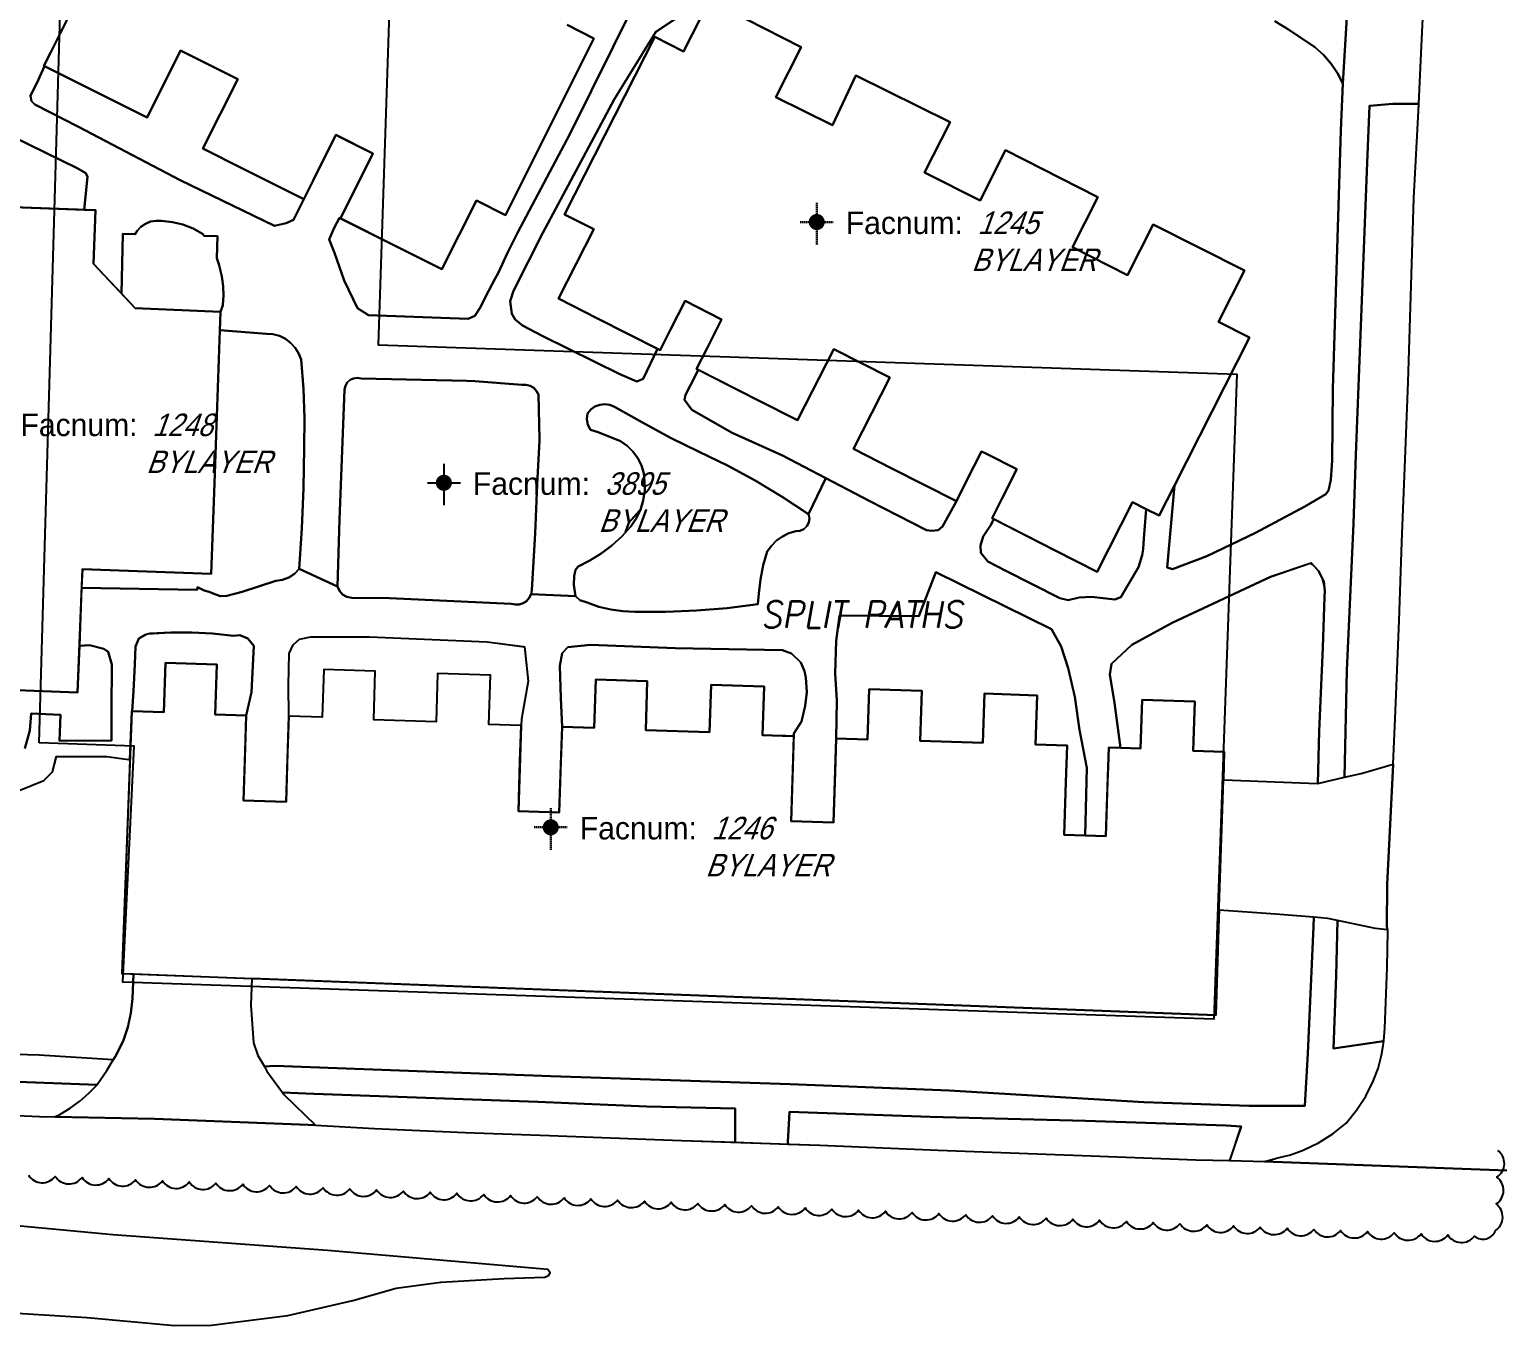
# Model space of a CAD drawing. Header units: inches. Extents: x 1273557 to 1282364, y 239587 to 246310.
# Drawn here: x 1275121.2 to 1275395.1, y 241924.3 to 242166.1 of the extents above; entities that cross this region are included whole.
import ezdxf
from ezdxf.enums import TextEntityAlignment as Align

# ---------------------------------------------------------------- set-up
doc = ezdxf.new("R2010")
doc.units = ezdxf.units.IN
doc.header["$MEASUREMENT"] = 0
doc.linetypes.add('DASHED2', pattern=[0.375, 0.25, -0.125])
doc.layers.add('BLDG-DATA', color=159, linetype='DASHED2', lineweight=30)
for name, color, linetype in [('BLDG-UW', 231, 'Continuous'), ('GRASS', 3, 'Continuous'), ('PATH', 253, 'Continuous'), ('PRKG-DATA', 255, 'Continuous'), ('PRKG-UW-UG', 30, 'Continuous'), ('REV-2013', 1, 'Continuous'), ('STREET-NONUW', 4, 'Continuous'), ('STREET-NONUW-ISLAND', 139, 'Continuous'), ('STREET-UW', 50, 'Continuous')]:
    doc.layers.add(name, color=color, linetype=linetype)
doc.styles.add('Revisions', font='simplex.shx', dxfattribs={"width": 0.9, "oblique": 10, "height": 25})
doc.styles.add('SS_LITE', font='FRABK.TTF', dxfattribs={"height": 16})

# ---------------------------------------------------------------- blocks, each defined once
blk = doc.blocks.new('*U1')
for p, q in [((0, 3.55), (0, -4.2)), ((-3.08, 0), (3.08, 0))]:
    blk.add_line(p, q)
at = {"const_width": 1.5}
blk.add_lwpolyline([(-0.75, 0, 1), (0.75, 0, 1)], format="xyb", close=True, dxfattribs=at)
at = {"layer": 'BLDG-DATA', "color": 1, "style": 'SS_LITE'}
blk.add_text('Facnum:', height=4.2, dxfattribs=at).set_placement((27.26, -2.25), align=Align.RIGHT)
at = {"layer": 'BLDG-DATA', "color": 7, "style": 'SS_LITE', "oblique": 20, "width": 0.9, "flags": 8}
for tag, p in [('FACNUM', (29.98, -2.25)), ('OBJECT', (28.84, -9.16))]:
    blk.add_attdef(tag, p, '', height=4.2, dxfattribs=at)
blk = doc.blocks.new('*U8')
for p, q in [((0, 3.55), (0, -4.2)), ((-3.08, 0), (3.08, 0))]:
    blk.add_line(p, q)
at = {"const_width": 1.5}
blk.add_lwpolyline([(-0.75, 0, 1), (0.75, 0, 1)], format="xyb", close=True, dxfattribs=at)
at = {"layer": 'PRKG-DATA', "color": 1, "style": 'SS_LITE'}
blk.add_text('Facnum:', height=4.2, dxfattribs=at).set_placement((27.26, -2.25), align=Align.RIGHT)
at = {"layer": 'PRKG-DATA', "color": 7, "style": 'SS_LITE', "oblique": 20, "width": 0.9, "flags": 8}
for tag, p in [('FACNUM', (29.98, -2.25)), ('OBJECT', (28.84, -9.16))]:
    blk.add_attdef(tag, p, '', height=4.2, dxfattribs=at)

msp = doc.modelspace()

# ---------------------------------------------------------------- linework, layer by layer
at = {"layer": 'BLDG-UW'}
msp.add_lwpolyline([(1275129.74, 242170.92), (1275125.89, 242163.24), (1275125.19, 242161.83), (1275125.19, 242161.83), (1275123.93, 242159.31), (1275135.37, 242153.59), (1275135.37, 242153.59), (1275143.17, 242149.69), (1275149.42, 242162.18), (1275160.09, 242156.84), (1275153.59, 242143.86), (1275160.97, 242140.17), (1275160.97, 242140.17), (1275172.4, 242134.45), (1275174.2, 242138.05), (1275178.39, 242146.41), (1275179.31, 242145.95), (1275185.31, 242142.95), (1275181.3, 242134.94), (1275179.25, 242130.86), (1275189.93, 242125.51), (1275198.19, 242121.38), (1275204.6, 242134.2), (1275210.05, 242131.47), (1275226.54, 242164.42), (1275221.52, 242166.93)], dxfattribs=at)
for points in [[(1275320.56, 242134.83), (1275303.33, 242143.57), (1275298.56, 242134.18), (1275288.23, 242139.42), (1275292.99, 242148.8), (1275275.37, 242157.48), (1275271.05, 242148.27), (1275260.48, 242153.46), (1275265.21, 242162.78), (1275248.08, 242171.48), (1275243.26, 242161.97), (1275237.87, 242164.7), (1275221.06, 242131.58), (1275226.5, 242128.82), (1275219.95, 242115.9), (1275227.23, 242112.2), (1275238.88, 242106.28), (1275240.84, 242110.15), (1275243.55, 242115.48), (1275250.36, 242112.02), (1275247.57, 242106.52), (1275245.67, 242102.78), (1275257.26, 242096.89), (1275264.54, 242093.19), (1275271.29, 242106.47), (1275281.74, 242101.17), (1275274.98, 242087.85), (1275282.14, 242084.22), (1275294.15, 242078.13), (1275296.12, 242082), (1275298.86, 242087.4), (1275299.64, 242087), (1275305.44, 242084.06), (1275302.63, 242078.53), (1275300.8, 242074.92), (1275312.6, 242068.93), (1275320.42, 242064.96), (1275327.01, 242077.94), (1275329.57, 242076.64), (1275331.97, 242075.43), (1275334.83, 242081.06), (1275348.83, 242108.64), (1275343.03, 242111.59), (1275347.87, 242121.11), (1275330.88, 242129.74), (1275326.07, 242120.27), (1275315.81, 242125.48)], [(1275156.87, 242113.45), (1275140.95, 242114.11), (1275133.21, 242122.4), (1275133.54, 242132.36), (1275116.62, 242133.02), (1275116.4, 242128.49), (1275101.47, 242129.04), (1275099.7, 242083.59), (1275099.7, 242083.59), (1275099.37, 242074.63), (1275099.37, 242074.63), (1275098.92, 242060.58), (1275104.89, 242060.36), (1275104.23, 242043.44), (1275130.22, 242042.45), (1275131.11, 242065.45), (1275155.1, 242064.57), (1275155.66, 242079.72)], [(1275271.23, 242018.16), (1275263.31, 242018.41), (1275263.62, 242027.97), (1275263.82, 242034.28), (1275262.33, 242034.32), (1275261.74, 242034.34), (1275258.01, 242034.46), (1275258.3, 242043.54), (1275248.39, 242043.86), (1275248.11, 242035), (1275236.2, 242035.38), (1275236.49, 242044.56), (1275226.89, 242044.87), (1275226.6, 242035.82), (1275220.6, 242036.02), (1275220.39, 242029.64), (1275220.08, 242020.03), (1275212.44, 242020.28), (1275212.74, 242029.65), (1275212.96, 242036.26), (1275206.96, 242036.45), (1275207.25, 242045.68), (1275197.38, 242046), (1275197.09, 242036.97), (1275185.45, 242037.34), (1275185.74, 242046.38), (1275176.14, 242046.69), (1275175.85, 242037.82), (1275169.61, 242038.02), (1275169.39, 242031.21), (1275169.1, 242022.06), (1275161.18, 242022.31), (1275161.47, 242031.4), (1275161.69, 242038.15), (1275155.9, 242038.33), (1275156.2, 242047.62), (1275146.59, 242047.93), (1275146.29, 242038.77), (1275140.3, 242038.96), (1275138.44, 241990.02), (1275138.44, 241990.02), (1275138.44, 241990.02), (1275138.44, 241990.02), (1275342.55, 241982.26), (1275342.55, 241982.26), (1275342.55, 241982.26), (1275342.55, 241982.26), (1275342.55, 241982.26), (1275343.13, 242000.39), (1275343.18, 242001.85), (1275343.2, 242002.41), (1275343.96, 242026.12), (1275344.13, 242031.39), (1275338.35, 242031.57), (1275338.65, 242040.74), (1275328.78, 242041.05), (1275328.49, 242031.96), (1275324.79, 242032.08), (1275322.57, 242032.15), (1275322.45, 242028.56), (1275322.37, 242025.86), (1275322.04, 242015.64), (1275314.27, 242015.89), (1275314.58, 242025.69), (1275314.8, 242032.54), (1275308.91, 242032.73), (1275309.21, 242041.89), (1275299.37, 242042.21), (1275299.07, 242033.02), (1275287.39, 242033.4), (1275287.69, 242042.75), (1275277.85, 242043.07), (1275277.55, 242033.63), (1275271.74, 242033.82), (1275271.54, 242027.57)]]:
    msp.add_lwpolyline(points, close=True, dxfattribs=at)
at = {"layer": 'GRASS'}
for points in [[(1275221.52, 242166.93), (1275226.54, 242164.42), (1275210.05, 242131.47), (1275204.6, 242134.2), (1275198.19, 242121.38), (1275189.93, 242125.51), (1275179.06, 242130.95), (1275178.07, 242129.07), (1275177.12, 242126.9), (1275178.15, 242124.42), (1275179.95, 242119.29), (1275182.46, 242114.08), (1275184.48, 242112.82), (1275203.09, 242112.11), (1275204.29, 242112.68), (1275205.35, 242114.32), (1275206.26, 242116.08), (1275208.13, 242119.67), (1275208.64, 242120.65), (1275210.5, 242124.56), (1275212.25, 242128.19), (1275222.08, 242146.68), (1275234.1, 242170.9)], [(1275245.03, 242170.28), (1275238.08, 242165.67), (1275230.28, 242153.05), (1275217.02, 242128.17), (1275211.56, 242117.36), (1275210.91, 242115.4), (1275211.24, 242113.04), (1275211.82, 242111.98), (1275213.24, 242110.86), (1275216.99, 242108.91), (1275231.38, 242101.79), (1275234.57, 242100.43), (1275235.69, 242100.92), (1275238.41, 242106.52), (1275227.23, 242112.2), (1275219.95, 242115.9), (1275226.5, 242128.82), (1275221.06, 242131.58), (1275237.87, 242164.7), (1275243.26, 242161.97), (1275248.08, 242171.48), (1275265.21, 242162.78), (1275260.48, 242153.46), (1275271.05, 242148.27), (1275275.37, 242157.48), (1275292.99, 242148.8), (1275288.23, 242139.42), (1275298.56, 242134.18), (1275303.33, 242143.57), (1275320.56, 242134.83), (1275315.81, 242125.48), (1275326.07, 242120.27), (1275330.88, 242129.74), (1275347.87, 242121.11), (1275343.03, 242111.59), (1275348.83, 242108.64), (1275334.83, 242081.06), (1275333.49, 242065.72), (1275334.48, 242065.41), (1275340.87, 242067.84), (1275349.98, 242072.19), (1275359.13, 242077.1), (1275363.1, 242079.44), (1275363.56, 242080.13), (1275364.01, 242082.12), (1275364.24, 242085.72), (1275364.37, 242099.04), (1275365.86, 242147.23), (1275366.27, 242156.03), (1275365.28, 242157.93), (1275364.06, 242159.71), (1275362.63, 242161.34), (1275361.03, 242162.8), (1275356.08, 242166.06), (1275353.57, 242167.62)], [(1275116.62, 242133.02), (1275131.46, 242132.44), (1275131.53, 242133.06), (1275132.07, 242138.62), (1275131.75, 242139.29), (1275130.11, 242140.24), (1275118.18, 242146.07)], [(1275120.37, 242032.01), (1275121.32, 242035.31), (1275121.58, 242038.53), (1275127.01, 242038.29), (1275126.85, 242033.41), (1275136.54, 242033.47), (1275136.56, 242039.11), (1275136.58, 242047.63), (1275135.9, 242050.01), (1275135.1, 242050.6), (1275132.42, 242051.23), (1275130.55, 242051.12), (1275130.22, 242042.45), (1275104.23, 242043.44)], [(1275119.3, 242024.12), (1275123.92, 242025.99), (1275125.55, 242027.64), (1275126.17, 242030.17), (1275126.25, 242030.51), (1275126.84, 242030.51), (1275135.65, 242030.49), (1275139.72, 242029.9), (1275139.95, 242029.89), (1275138.44, 241990.02), (1275140.67, 241989.93), (1275140.43, 241985.35), (1275140.43, 241985.35), (1275140.16, 241982.64), (1275139.59, 241979.98), (1275138.72, 241977.4), (1275138.72, 241977.4), (1275137.26, 241974.62), (1275136.83, 241973.89), (1275136.83, 241973.89), (1275123.05, 241974.77), (1275096.64, 241975.54)], [(1275165.05, 241972.66), (1275165.54, 241971.83), (1275168.41, 241967.83)], [(1275104.78, 241927.51), (1275131.99, 241925.86), (1275148.32, 241924.34), (1275155.18, 241924.41), (1275169.44, 241926.26), (1275181.54, 241929.05), (1275189.66, 241931.33), (1275197.95, 241932.47), (1275209.8, 241933.13), (1275217.36, 241933.38), (1275218.08, 241933.67), (1275218.4, 241934.17), (1275217.91, 241934.79), (1275176.85, 241938.34), (1275136.79, 241941.26), (1275108.27, 241943.92)]]:
    msp.add_lwpolyline(points, dxfattribs=at)
for points in [[(1275160.09, 242156.84), (1275149.42, 242162.18), (1275143.17, 242149.69), (1275135.37, 242153.59), (1275124.03, 242159.26), (1275122.91, 242156.79), (1275121.4, 242153.71), (1275121.61, 242152.72), (1275122.26, 242152.09), (1275130.4, 242147.96), (1275149.32, 242137.97), (1275166.95, 242129.48), (1275169.13, 242129.95), (1275170.48, 242130.6), (1275172.4, 242134.45), (1275160.97, 242140.17), (1275153.59, 242143.86)], [(1275375.61, 242029.03), (1275375.61, 242029.07), (1275376.1, 242039.03), (1275376.76, 242055.86), (1275377.22, 242070.47), (1275377.85, 242085.94), (1275378.45, 242100.33), (1275378.99, 242118.32), (1275379.49, 242134.65), (1275380.35, 242150.9), (1275380.41, 242152.2), (1275380.05, 242152.22), (1275375.59, 242152.23), (1275371.21, 242151.85), (1275370.78, 242141.23), (1275368.67, 242086.77), (1275368.24, 242073.95), (1275367, 242046.52), (1275366.58, 242026.61), (1275369.65, 242027.31)], [(1275156.3, 242127.56), (1275153.8, 242127.61), (1275153.54, 242127.97), (1275151.76, 242128.96), (1275149.86, 242129.7), (1275147.89, 242130.18), (1275145.86, 242130.38), (1275144.84, 242130.43), (1275143.83, 242130.26), (1275142.88, 242129.87), (1275142.04, 242129.29), (1275141.34, 242128.55), (1275140.95, 242127.9), (1275138.68, 242127.95), (1275138.38, 242116.86), (1275140.95, 242114.11), (1275156.87, 242113.45), (1275157.3, 242114.67), (1275157.44, 242116.45), (1275157.37, 242118.23), (1275157.1, 242119.99), (1275156.64, 242122.15), (1275156.17, 242123.44)], [(1275172.36, 242099.06), (1275171.89, 242104.54), (1275171.45, 242105.69), (1275170.8, 242106.74), (1275169.96, 242107.65), (1275168.97, 242108.39), (1275167.86, 242108.93), (1275166.66, 242109.25), (1275165.43, 242109.34), (1275156.75, 242110.03), (1275155.66, 242079.72), (1275155.1, 242064.57), (1275131.11, 242065.45), (1275130.97, 242061.97), (1275152.54, 242061.55), (1275152.55, 242062.07), (1275153.83, 242061.46), (1275154.74, 242061.19), (1275155.81, 242060.75), (1275156.88, 242060.4), (1275158.05, 242060.45), (1275160.89, 242061.22), (1275167.17, 242063.25), (1275168.42, 242063.44), (1275169.59, 242063.9), (1275170.65, 242064.58), (1275171.54, 242065.48), (1275172.06, 242073), (1275172.36, 242080.53), (1275172.45, 242088.07), (1275172.55, 242093.57)], [(1275281.74, 242101.17), (1275271.29, 242106.47), (1275264.54, 242093.19), (1275257.26, 242096.89), (1275246.01, 242102.61), (1275245.49, 242101.54), (1275243.59, 242097.94), (1275243.45, 242097.02), (1275244.77, 242095.15), (1275252.35, 242090.84), (1275261.74, 242086.6), (1275277.86, 242078.17), (1275288.55, 242072.73), (1275289.55, 242072.59), (1275290.75, 242072.7), (1275291.56, 242073.38), (1275294.15, 242078.13), (1275282.14, 242084.22), (1275274.98, 242087.85)], [(1275215.58, 242072.08), (1275215.92, 242081.21), (1275216.37, 242089.41), (1275216.38, 242089.67), (1275216.19, 242097.98), (1275215.84, 242098.66), (1275215.31, 242099.23), (1275214.66, 242099.63), (1275213.92, 242099.84), (1275213.15, 242099.84), (1275204.3, 242100.49), (1275202.81, 242100.53), (1275183.1, 242101.01), (1275182.39, 242101.12), (1275181.68, 242101.02), (1275181.04, 242100.72), (1275180.51, 242100.23), (1275180.16, 242099.61), (1275180, 242098.91), (1275179.74, 242092.43), (1275179.06, 242074.68), (1275178.69, 242062.22), (1275179.05, 242061.38), (1275179.66, 242060.7), (1275180.47, 242060.26), (1275181.37, 242060.11), (1275188.42, 242060.01), (1275211.08, 242058.99), (1275211.82, 242058.82), (1275212.59, 242058.85), (1275213.32, 242059.08), (1275213.96, 242059.49), (1275214.47, 242060.06), (1275214.81, 242060.74), (1275214.96, 242061.49)], [(1275259.65, 242069.81), (1275260.6, 242070.76), (1275261.69, 242071.54), (1275262.89, 242072.13), (1275264.17, 242072.53), (1275264.95, 242072.59), (1275265.67, 242072.91), (1275266.25, 242073.44), (1275266.61, 242074.14), (1275266.73, 242074.92), (1275266.58, 242075.69), (1275261.67, 242078.92), (1275256.63, 242081.94), (1275251.47, 242084.74), (1275246.19, 242087.32), (1275240.84, 242089.95), (1275235.57, 242092.76), (1275230.4, 242095.73), (1275229.51, 242096.08), (1275228.57, 242096.2), (1275227.62, 242096.08), (1275226.73, 242095.74), (1275225.95, 242095.2), (1275225.33, 242094.48), (1275225.19, 242093.42), (1275225.37, 242092.37), (1275225.87, 242091.43), (1275227.34, 242090.96), (1275231.5, 242089.29), (1275232.74, 242088.42), (1275233.82, 242087.36), (1275234.71, 242086.13), (1275235.38, 242084.77), (1275235.82, 242083.32), (1275236, 242081.81), (1275236.01, 242080), (1275235.93, 242079.44), (1275235.74, 242078.21), (1275235.21, 242076.48), (1275234.42, 242074.85), (1275233.4, 242073.36), (1275231.73, 242071.52), (1275229.89, 242069.85), (1275227.91, 242068.35), (1275225.8, 242067.03), (1275223.58, 242065.92), (1275223.12, 242065.3), (1275222.84, 242064.14), (1275222.81, 242062.48), (1275223.1, 242060.4), (1275223.91, 242059.67), (1275225.3, 242059.19), (1275227.44, 242058.42), (1275229.66, 242057.88), (1275231.91, 242057.57), (1275234.19, 242057.5), (1275239.94, 242057.48), (1275245.68, 242057.71), (1275251.41, 242058.17), (1275257.11, 242058.88), (1275257.31, 242060.87), (1275257.6, 242063.53), (1275258.12, 242066.16), (1275258.86, 242068.73)], [(1275312.6, 242068.93), (1275301.14, 242074.75), (1275300.49, 242073.56), (1275299.15, 242071.54), (1275298.62, 242069.84), (1275298.74, 242068.47), (1275299.99, 242066.85), (1275303.35, 242065.09), (1275313.45, 242060.01), (1275315.03, 242059.67), (1275317.06, 242060.13), (1275319.34, 242060.29), (1275323.7, 242059.75), (1275324.84, 242060.18), (1275328.12, 242065.8), (1275328.81, 242068.03), (1275329, 242069.19), (1275329.14, 242071.12), (1275329.57, 242076.64), (1275327.01, 242077.94), (1275320.42, 242064.96)], [(1275361.82, 242035.19), (1275362.51, 242050.81), (1275362.84, 242060.24), (1275362.91, 242061.36), (1275362.77, 242062.53), (1275362.43, 242063.66), (1275361.68, 242065.11), (1275360.73, 242066.17), (1275360.13, 242066.51), (1275352.73, 242063.97), (1275334.38, 242055.45), (1275326.9, 242051.31), (1275323.07, 242047.75), (1275322.78, 242045.8), (1275323.66, 242040.47), (1275324.79, 242032.08), (1275328.49, 242031.96), (1275328.78, 242041.05), (1275338.65, 242040.74), (1275338.35, 242031.57), (1275344.13, 242031.39), (1275343.96, 242026.12), (1275343.96, 242026.12), (1275343.96, 242026.12), (1275344.06, 242026.12), (1275361.52, 242025.45), (1275361.6, 242025.47)], [(1275313.7, 242051.03), (1275311.9, 242054.27), (1275290.31, 242064.84), (1275287.13, 242056.69), (1275272.35, 242056.78), (1275271.74, 242052.05), (1275271.55, 242045.98), (1275271.83, 242040.92), (1275271.74, 242033.82), (1275277.55, 242033.63), (1275277.85, 242043.07), (1275287.69, 242042.75), (1275287.39, 242033.4), (1275299.07, 242033.02), (1275299.37, 242042.21), (1275309.21, 242041.89), (1275308.91, 242032.73), (1275314.8, 242032.54), (1275314.58, 242025.69), (1275314.27, 242015.89), (1275318.15, 242015.76), (1275318.48, 242028.37), (1275317.1, 242035.47), (1275316.22, 242041.59), (1275315.02, 242046.96)], [(1275163.1, 242051.12), (1275162, 242052.5), (1275160.5, 242053.13), (1275159.29, 242053.01), (1275155.41, 242053.42), (1275151.52, 242053.63), (1275147.62, 242053.63), (1275143.72, 242053.43), (1275142.84, 242053.2), (1275141.66, 242052.47), (1275140.99, 242051.01), (1275140.86, 242047.72), (1275140.75, 242045.16), (1275140.63, 242042.65), (1275140.37, 242038.96), (1275146.29, 242038.77), (1275146.59, 242047.93), (1275156.2, 242047.62), (1275155.9, 242038.33), (1275161.69, 242038.15), (1275162.65, 242042.51)], [(1275213.62, 242050.43), (1275214.28, 242044.54), (1275213.04, 242037.44), (1275212.96, 242036.26), (1275206.96, 242036.45), (1275207.25, 242045.68), (1275197.38, 242046), (1275197.09, 242036.97), (1275185.45, 242037.34), (1275185.74, 242046.38), (1275176.14, 242046.69), (1275175.85, 242037.82), (1275169.61, 242038.02), (1275169.54, 242043.81), (1275169.69, 242049.72), (1275170.42, 242051.34), (1275171.59, 242052.36), (1275173.7, 242052.84), (1275184.67, 242052.79), (1275206.62, 242051.9), (1275213.35, 242051), (1275213.56, 242050.97), (1275213.62, 242050.43)], [(1275265.84, 242046.39), (1275265.37, 242047.48), (1275265.13, 242048.03), (1275264.69, 242048.45), (1275263.83, 242049.26), (1275263.39, 242049.68), (1275262.81, 242049.89), (1275261.7, 242050.3), (1275241.68, 242050.72), (1275225.87, 242051.31), (1275221.66, 242050.87), (1275220.61, 242049.77), (1275220.2, 242047.42), (1275220.35, 242041.39), (1275220.6, 242036.02), (1275226.6, 242035.82), (1275226.89, 242044.87), (1275236.49, 242044.56), (1275236.2, 242035.38), (1275248.11, 242035), (1275248.39, 242043.86), (1275258.3, 242043.54), (1275258.01, 242034.46), (1275261.74, 242034.34), (1275262.33, 242034.32), (1275263.82, 242034.28), (1275263.83, 242034.75), (1275265.23, 242037), (1275265.95, 242039.95), (1275266.23, 242042.51), (1275266.08, 242045.23)], [(1275360.81, 242000.52), (1275353.71, 242001.11), (1275343.18, 242001.85), (1275343.13, 242000.39), (1275342.55, 241982.26), (1275162.72, 241989.1), (1275162.53, 241984.13), (1275163, 241977.07), (1275163.85, 241974.71), (1275165.05, 241972.66), (1275167.03, 241972.82), (1275218.51, 241970.89), (1275263.16, 241969.35), (1275292.78, 241968.18), (1275329.11, 241966.01), (1275348.75, 241965.36), (1275359.15, 241965.31), (1275359.7, 241975.07), (1275360.75, 241998.8)], [(1275372.36, 241998.38), (1275365.26, 241999.9), (1275365, 241989.59), (1275364.49, 241976.01), (1275373.37, 241977.35), (1275373.9, 241977.43), (1275374.08, 241979.83), (1275374.54, 241991.12), (1275374.62, 241997.89), (1275374.56, 241998.17)], [(1275086.56, 241971.02), (1275085.95, 241965.03), (1275085.95, 241965.03), (1275105.95, 241964.08), (1275123.08, 241963.35), (1275125.95, 241963.29), (1275126.87, 241963.73), (1275128.8, 241964.88), (1275130.62, 241966.19), (1275132.33, 241967.67), (1275133.84, 241969.24), (1275122.38, 241969.69), (1275091.92, 241970.85)], [(1275252.87, 241958.93), (1275252.87, 241964.85), (1275236.38, 241965.24), (1275216.08, 241966.05), (1275174.27, 241967.57), (1275168.41, 241967.83), (1275168.41, 241967.83), (1275168.7, 241967.42), (1275174.59, 241961.74), (1275185.6, 241961.12), (1275202.5, 241960.39), (1275218.26, 241959.83), (1275234.52, 241959.19), (1275242.86, 241958.86), (1275252.87, 241958.53)], [(1275347.3, 241961.51), (1275344.45, 241961.68), (1275318.24, 241962.55), (1275289.25, 241963.28), (1275263.04, 241964.21), (1275262.73, 241958.58), (1275262.71, 241958.21), (1275268.69, 241958.01), (1275290.78, 241957.09), (1275319.27, 241956.04), (1275338.84, 241955.25), (1275345.13, 241955.11), (1275345.26, 241955.48)]]:
    msp.add_lwpolyline(points, close=True, dxfattribs=at)
at = {"layer": 'PATH'}
for points in [[(1275367.68, 242179.76), (1275366.27, 242156.03), (1275365.86, 242147.23), (1275364.37, 242099.04), (1275364.24, 242085.72), (1275364.01, 242082.12), (1275363.56, 242080.13), (1275363.1, 242079.44), (1275359.13, 242077.1), (1275349.98, 242072.19), (1275340.87, 242067.84), (1275334.48, 242065.41), (1275333.49, 242065.72), (1275334.83, 242081.06), (1275331.97, 242075.43), (1275329.57, 242076.64), (1275329.14, 242071.12), (1275329, 242069.19), (1275328.81, 242068.03), (1275328.12, 242065.8), (1275324.84, 242060.18), (1275323.7, 242059.75), (1275319.34, 242060.29), (1275317.06, 242060.13), (1275315.03, 242059.67), (1275313.45, 242060.01), (1275303.35, 242065.09), (1275299.99, 242066.85), (1275298.74, 242068.47), (1275298.62, 242069.84), (1275299.15, 242071.54), (1275300.49, 242073.56), (1275301.14, 242074.75), (1275300.8, 242074.92), (1275302.63, 242078.53), (1275305.44, 242084.06), (1275299.64, 242087), (1275298.86, 242087.4), (1275296.12, 242082), (1275294.15, 242078.13), (1275291.56, 242073.38), (1275290.75, 242072.7), (1275289.55, 242072.59), (1275288.55, 242072.73), (1275277.86, 242078.17), (1275269.8, 242082.38), (1275266.58, 242075.69), (1275266.73, 242074.92), (1275266.61, 242074.14), (1275266.25, 242073.44), (1275265.67, 242072.91), (1275264.95, 242072.59), (1275264.17, 242072.53), (1275262.89, 242072.13), (1275261.69, 242071.54), (1275260.6, 242070.76), (1275259.65, 242069.81), (1275258.86, 242068.73), (1275258.12, 242066.16), (1275257.6, 242063.53), (1275257.31, 242060.87), (1275257.11, 242058.88), (1275251.41, 242058.17), (1275245.68, 242057.71), (1275239.94, 242057.48), (1275234.19, 242057.5), (1275231.91, 242057.57), (1275229.66, 242057.88), (1275227.44, 242058.42), (1275225.3, 242059.19), (1275223.91, 242059.67), (1275223.1, 242060.4), (1275214.81, 242060.74), (1275214.47, 242060.06), (1275213.96, 242059.49), (1275213.32, 242059.08), (1275212.59, 242058.85), (1275211.82, 242058.82), (1275211.08, 242058.99), (1275188.42, 242060.01), (1275181.37, 242060.11), (1275180.47, 242060.26), (1275179.66, 242060.7), (1275179.05, 242061.38), (1275178.69, 242062.22), (1275171.54, 242065.48), (1275170.65, 242064.58), (1275169.59, 242063.9), (1275168.42, 242063.44), (1275167.17, 242063.25), (1275160.89, 242061.22), (1275158.05, 242060.45), (1275156.88, 242060.4), (1275155.81, 242060.75), (1275154.74, 242061.19), (1275153.83, 242061.46), (1275152.55, 242062.07), (1275152.54, 242061.55), (1275130.97, 242061.97), (1275130.55, 242051.12), (1275132.42, 242051.23), (1275135.1, 242050.6), (1275135.9, 242050.01), (1275136.58, 242047.63), (1275136.56, 242039.11), (1275136.54, 242033.47), (1275126.85, 242033.41), (1275127.01, 242038.29), (1275121.58, 242038.53), (1275121.32, 242035.31), (1275120.37, 242032.01)], [(1275353.57, 242167.62), (1275356.08, 242166.06), (1275361.03, 242162.8), (1275362.63, 242161.34), (1275364.06, 242159.71), (1275365.28, 242157.93), (1275366.27, 242156.03), (1275367.68, 242179.76)], [(1275119.3, 242024.12), (1275123.92, 242025.99), (1275125.55, 242027.64), (1275126.25, 242030.51), (1275135.65, 242030.49), (1275139.72, 242029.9), (1275139.95, 242029.89), (1275140.3, 242038.96), (1275140.37, 242038.96), (1275140.63, 242042.65), (1275140.75, 242045.16), (1275140.86, 242047.72), (1275140.99, 242051.01), (1275141.66, 242052.47), (1275143.17, 242053.4), (1275147.62, 242053.63), (1275151.52, 242053.63), (1275155.41, 242053.42), (1275159.29, 242053.01), (1275160.5, 242053.13), (1275162, 242052.5), (1275163.1, 242051.12), (1275162.65, 242042.51), (1275161.69, 242038.15), (1275161.18, 242022.31), (1275169.1, 242022.06), (1275169.61, 242038.02), (1275169.54, 242043.81), (1275169.69, 242049.72), (1275170.42, 242051.34), (1275171.59, 242052.36), (1275173.7, 242052.84), (1275184.67, 242052.79), (1275206.62, 242051.9), (1275213.56, 242050.97), (1275214.28, 242044.54), (1275213.04, 242037.44), (1275212.96, 242036.26), (1275212.44, 242020.28), (1275220.08, 242020.03), (1275220.6, 242036.02), (1275220.35, 242041.39), (1275220.2, 242047.42), (1275220.61, 242049.77), (1275221.66, 242050.87), (1275225.87, 242051.31), (1275241.68, 242050.72), (1275261.7, 242050.3), (1275263.39, 242049.68), (1275265.13, 242048.03), (1275265.84, 242046.39), (1275266.08, 242045.23), (1275266.23, 242042.51), (1275265.95, 242039.95), (1275265.23, 242037), (1275263.83, 242034.75), (1275263.31, 242018.41), (1275271.23, 242018.16), (1275271.74, 242033.82), (1275271.83, 242040.92), (1275271.55, 242045.98), (1275271.74, 242052.05), (1275272.35, 242056.78), (1275287.13, 242056.69), (1275290.31, 242064.84), (1275311.9, 242054.27), (1275313.7, 242051.03), (1275315.02, 242046.96), (1275316.22, 242041.59), (1275317.1, 242035.47), (1275318.48, 242028.37), (1275318.15, 242015.76), (1275322.04, 242015.64), (1275322.57, 242032.15), (1275324.79, 242032.08), (1275323.66, 242040.47), (1275322.78, 242045.8), (1275323.07, 242047.75), (1275326.9, 242051.31), (1275334.38, 242055.45), (1275352.73, 242063.97), (1275360.35, 242066.59), (1275361.68, 242065.11), (1275362.7, 242063.14), (1275362.91, 242061.36), (1275362.84, 242060.24), (1275362.51, 242050.81), (1275361.82, 242035.19), (1275361.6, 242025.47), (1275366.58, 242026.61), (1275367, 242046.52), (1275368.24, 242073.95), (1275368.67, 242086.77), (1275370.78, 242141.23), (1275371.21, 242151.85), (1275375.59, 242152.23), (1275380.41, 242152.22), (1275380.9, 242162.99), (1275381.41, 242173.49)], [(1275118.18, 242146.07), (1275130.11, 242140.24), (1275131.75, 242139.29), (1275132.07, 242138.62), (1275131.53, 242133.06), (1275131.46, 242132.44), (1275133.54, 242132.36), (1275133.21, 242122.4), (1275138.38, 242116.86), (1275138.68, 242127.95), (1275140.95, 242127.9), (1275141.34, 242128.55), (1275142.04, 242129.29), (1275142.88, 242129.87), (1275143.83, 242130.26), (1275144.84, 242130.43), (1275145.86, 242130.38), (1275147.89, 242130.18), (1275149.86, 242129.7), (1275151.76, 242128.96), (1275153.54, 242127.97), (1275153.8, 242127.61), (1275156.3, 242127.56), (1275156.17, 242123.44), (1275156.64, 242122.15), (1275157.1, 242119.99), (1275157.37, 242118.23), (1275157.44, 242116.45), (1275157.3, 242114.67), (1275156.87, 242113.45), (1275156.75, 242110.03), (1275165.43, 242109.34), (1275166.66, 242109.25), (1275167.86, 242108.93), (1275168.97, 242108.39), (1275169.96, 242107.65), (1275170.8, 242106.74), (1275171.45, 242105.69), (1275171.89, 242104.54), (1275172.36, 242099.06), (1275172.55, 242093.57), (1275172.45, 242088.07), (1275172.36, 242080.53), (1275172.06, 242073), (1275171.54, 242065.48), (1275178.69, 242062.22), (1275179.06, 242074.68), (1275179.74, 242092.43), (1275180, 242098.91), (1275180.16, 242099.61), (1275180.51, 242100.23), (1275181.04, 242100.72), (1275181.68, 242101.02), (1275182.39, 242101.12), (1275183.1, 242101.01), (1275202.81, 242100.53), (1275204.3, 242100.49), (1275213.15, 242099.84), (1275213.92, 242099.84), (1275214.66, 242099.63), (1275215.31, 242099.23), (1275215.84, 242098.66), (1275216.19, 242097.98), (1275216.38, 242089.67), (1275216.37, 242089.41), (1275215.92, 242081.21), (1275215.58, 242072.08), (1275214.96, 242061.49), (1275214.81, 242060.74), (1275223.1, 242060.4), (1275222.81, 242062.48), (1275222.84, 242064.14), (1275223.12, 242065.3), (1275223.58, 242065.92), (1275225.8, 242067.03), (1275227.91, 242068.35), (1275229.89, 242069.85), (1275231.73, 242071.52), (1275233.4, 242073.36), (1275234.42, 242074.85), (1275235.21, 242076.48), (1275235.74, 242078.21), (1275235.93, 242079.44), (1275236.01, 242080), (1275236, 242081.81), (1275235.82, 242083.32), (1275235.38, 242084.77), (1275234.71, 242086.13), (1275233.82, 242087.36), (1275232.74, 242088.42), (1275231.5, 242089.29), (1275227.34, 242090.96), (1275225.87, 242091.43), (1275225.37, 242092.37), (1275225.19, 242093.42), (1275225.33, 242094.48), (1275225.95, 242095.2), (1275226.73, 242095.74), (1275227.62, 242096.08), (1275228.57, 242096.2), (1275229.51, 242096.08), (1275230.4, 242095.73), (1275235.57, 242092.76), (1275240.84, 242089.95), (1275246.19, 242087.32), (1275251.47, 242084.74), (1275256.63, 242081.94), (1275261.67, 242078.92), (1275266.58, 242075.69), (1275269.8, 242082.38), (1275261.74, 242086.6), (1275252.35, 242090.84), (1275244.77, 242095.15), (1275243.45, 242097.02), (1275243.59, 242097.94), (1275245.49, 242101.54), (1275246.01, 242102.61), (1275245.67, 242102.78), (1275247.57, 242106.52), (1275250.36, 242112.02), (1275243.55, 242115.48), (1275240.84, 242110.15), (1275238.88, 242106.28), (1275238.41, 242106.52), (1275235.69, 242100.92), (1275234.57, 242100.43), (1275231.38, 242101.79), (1275216.99, 242108.91), (1275213.24, 242110.86), (1275211.82, 242111.98), (1275211.24, 242113.04), (1275210.91, 242115.4), (1275211.56, 242117.36), (1275217.02, 242128.17), (1275230.28, 242153.05), (1275238.08, 242165.67), (1275245.03, 242170.28)], [(1275234.1, 242170.9), (1275222.08, 242146.68), (1275212.25, 242128.19), (1275210.5, 242124.56), (1275208.64, 242120.65), (1275208.13, 242119.67), (1275206.26, 242116.08), (1275205.35, 242114.32), (1275204.29, 242112.68), (1275203.09, 242112.11), (1275184.48, 242112.82), (1275182.46, 242114.08), (1275179.95, 242119.29), (1275178.15, 242124.42), (1275177.12, 242126.9), (1275178.07, 242129.07), (1275179.05, 242130.96), (1275179.25, 242130.86), (1275185.31, 242142.95), (1275178.39, 242146.41), (1275172.4, 242134.45), (1275170.48, 242130.6), (1275169.13, 242129.95), (1275166.95, 242129.48), (1275149.32, 242137.97), (1275130.4, 242147.96), (1275122.26, 242152.09), (1275121.61, 242152.72), (1275121.4, 242153.71), (1275122.91, 242156.79), (1275124.03, 242159.26), (1275123.93, 242159.31), (1275125.2, 242161.84), (1275129.74, 242170.92)], [(1275091.92, 241970.85), (1275122.38, 241969.69), (1275133.84, 241969.24), (1275133.89, 241969.29), (1275135.65, 241971.91), (1275136.83, 241973.89), (1275123.05, 241974.77), (1275096.64, 241975.54)]]:
    msp.add_lwpolyline(points, dxfattribs=at)
msp.add_lwpolyline([(1275370.52, 241967.16), (1275371.92, 241969.94), (1275372.81, 241972.32), (1275373.47, 241974.78), (1275373.78, 241976.61), (1275373.9, 241977.43), (1275373.37, 241977.35), (1275364.49, 241976.01), (1275365, 241989.59), (1275365.26, 241999.9), (1275363.42, 242000.3), (1275360.81, 242000.52), (1275360.75, 241998.8), (1275359.7, 241975.07), (1275359.15, 241965.31), (1275348.75, 241965.36), (1275329.11, 241966.01), (1275292.78, 241968.18), (1275263.16, 241969.35), (1275218.51, 241970.89), (1275167.03, 241972.82), (1275165.05, 241972.66), (1275165.54, 241971.83), (1275168.41, 241967.83), (1275174.27, 241967.57), (1275216.08, 241966.05), (1275236.38, 241965.24), (1275252.87, 241964.85), (1275252.87, 241958.53), (1275262.71, 241958.21), (1275262.73, 241958.58), (1275263.04, 241964.21), (1275289.25, 241963.28), (1275318.24, 241962.55), (1275344.45, 241961.68), (1275347.3, 241961.51), (1275345.13, 241955.11), (1275345.2, 241955.11), (1275351.64, 241954.97), (1275354.14, 241955.61), (1275356.51, 241956.22), (1275358.82, 241957.05), (1275361.68, 241958.44), (1275364.37, 241960.14), (1275366.85, 241962.13), (1275368.82, 241964.54)], close=True, dxfattribs=at)
at = {"layer": 'PRKG-UW-UG', "flags": 128}
msp.add_lwpolyline([(1275123.04, 242033.03), (1275127.82, 242199.29), (1275181.35, 242196.3), (1275189.11, 242191.86), (1275186.26, 242107.28), (1275346.44, 242101.82), (1275342.16, 241981.5), (1275138.63, 241988.43), (1275140.78, 242032.43)], close=True, dxfattribs=at)
at = {"layer": 'REV-2013'}
msp.add_lwpolyline([(1275121.05, 241952.39, 0.520567), (1275126.05, 241952.18, 0.520567), (1275131.05, 241951.97, 0.520567), (1275136.04, 241951.76, 0.520567), (1275141.04, 241951.55, 0.520567), (1275146.03, 241951.34, 0.520567), (1275151.03, 241951.13, 0.520567), (1275156.02, 241950.92, 0.520567), (1275161.02, 241950.71, 0.520567), (1275166.02, 241950.5, 0.520567), (1275171.01, 241950.29, 0.520567), (1275176.01, 241950.07, 0.520567), (1275181, 241949.86, 0.520567), (1275186, 241949.65, 0.520567), (1275190.99, 241949.44, 0.520567), (1275195.99, 241949.23, 0.520567), (1275200.98, 241949.02, 0.520567), (1275205.98, 241948.81, 0.520567), (1275210.98, 241948.6, 0.520567), (1275215.97, 241948.39, 0.520567), (1275220.97, 241948.18, 0.520567), (1275225.96, 241947.97, 0.520567), (1275230.96, 241947.76, 0.520567), (1275235.95, 241947.55, 0.520567), (1275240.95, 241947.34, 0.520567), (1275245.94, 241947.13, 0.520567), (1275250.94, 241946.92, 0.520567), (1275255.94, 241946.71, 0.520567), (1275260.93, 241946.5, 0.520567), (1275265.93, 241946.29, 0.520567), (1275270.92, 241946.08, 0.520567), (1275275.92, 241945.87, 0.520567), (1275280.91, 241945.66, 0.520567), (1275285.91, 241945.45, 0.520567), (1275290.9, 241945.24, 0.520567), (1275295.9, 241945.03, 0.520567), (1275300.9, 241944.82, 0.520567), (1275305.89, 241944.61, 0.520567), (1275310.89, 241944.4, 0.520567), (1275315.88, 241944.19, 0.520567), (1275320.88, 241943.98, 0.520567), (1275325.87, 241943.77, 0.520567), (1275330.87, 241943.56, 0.520567), (1275335.86, 241943.35, 0.520567), (1275340.86, 241943.14, 0.520567), (1275345.86, 241942.93, 0.520567), (1275350.85, 241942.72, 0.520567), (1275355.85, 241942.51, 0.520567), (1275360.84, 241942.3, 0.520567), (1275365.84, 241942.09, 0.520567), (1275370.83, 241941.88, 0.520567), (1275375.83, 241941.67, 0.520567), (1275380.83, 241941.46, 0.520567), (1275385.82, 241941.25, 0.520567), (1275390.82, 241941.04, 0.520567), (1275394.69, 241942.04, 0.520567), (1275394.84, 241947.03, 0.520567), (1275395, 241952.03, 0.520567), (1275395.15, 241957.03, 0.520567)], format="xyb", dxfattribs=at)
at = {"layer": 'STREET-NONUW'}
for points in [[(1275438.76, 241951.75), (1275351.64, 241954.97), (1275354.14, 241955.61), (1275356.51, 241956.22), (1275358.82, 241957.05), (1275361.68, 241958.44), (1275364.37, 241960.14), (1275366.85, 241962.13), (1275368.82, 241964.54), (1275370.52, 241967.16), (1275371.92, 241969.94), (1275372.81, 241972.32), (1275373.47, 241974.78), (1275373.78, 241976.61), (1275373.9, 241977.43), (1275374.08, 241979.83), (1275374.54, 241991.12), (1275374.62, 241997.89), (1275374.44, 241998.77), (1275374.54, 242006.61), (1275375.61, 242029.07), (1275376.1, 242039.03), (1275376.76, 242055.86), (1275377.22, 242070.47), (1275377.85, 242085.94), (1275378.45, 242100.33), (1275378.99, 242118.32), (1275379.49, 242134.65), (1275380.35, 242150.9), (1275380.9, 242162.99), (1275381.41, 242173.49)], [(1275105.95, 241964.08), (1275123.08, 241963.35), (1275144.59, 241962.88), (1275173.23, 241961.82), (1275174.59, 241961.74), (1275185.6, 241961.12), (1275202.5, 241960.39), (1275218.26, 241959.83), (1275234.52, 241959.19), (1275242.86, 241958.86), (1275268.69, 241958.01), (1275290.78, 241957.09), (1275319.27, 241956.04), (1275338.84, 241955.25), (1275345.2, 241955.11), (1275351.64, 241954.97), (1275438.76, 241951.75)]]:
    msp.add_lwpolyline(points, dxfattribs=at)
at = {"layer": 'STREET-NONUW-ISLAND'}
msp.add_lwpolyline([(1275104.78, 241927.51), (1275131.99, 241925.86), (1275148.32, 241924.34), (1275155.18, 241924.41), (1275169.44, 241926.26), (1275181.54, 241929.05), (1275189.66, 241931.33), (1275197.95, 241932.47), (1275209.8, 241933.13), (1275217.36, 241933.38), (1275218.08, 241933.67), (1275218.4, 241934.17), (1275217.91, 241934.79), (1275176.85, 241938.34), (1275136.79, 241941.26), (1275108.27, 241943.92)], dxfattribs=at)
at = {"layer": 'STREET-UW'}
for points in [[(1275375.61, 242029.03), (1275374.54, 242006.61), (1275374.44, 241998.77), (1275374.56, 241998.17), (1275372.36, 241998.38), (1275365.26, 241999.9), (1275363.42, 242000.3), (1275360.81, 242000.52), (1275353.71, 242001.11), (1275343.18, 242001.85), (1275343.2, 242002.41), (1275343.96, 242026.12), (1275344.06, 242026.12), (1275361.52, 242025.45), (1275361.6, 242025.47), (1275366.58, 242026.61), (1275366.58, 242026.61), (1275369.65, 242027.31)], [(1275162.72, 241989.1), (1275162.53, 241984.13), (1275163, 241977.07), (1275163.85, 241974.71), (1275165.05, 241972.66), (1275165.54, 241971.83), (1275168.41, 241967.83), (1275168.7, 241967.42), (1275174.59, 241961.74), (1275173.23, 241961.82), (1275144.59, 241962.88), (1275125.95, 241963.29), (1275126.87, 241963.73), (1275128.8, 241964.88), (1275130.62, 241966.19), (1275132.33, 241967.67), (1275133.84, 241969.24), (1275133.89, 241969.29), (1275133.89, 241969.29), (1275135.65, 241971.91), (1275136.83, 241973.89), (1275137.26, 241974.62), (1275138.72, 241977.4), (1275138.72, 241977.4), (1275139.59, 241979.98), (1275140.16, 241982.64), (1275140.43, 241985.35), (1275140.43, 241985.35), (1275140.67, 241989.93)]]:
    msp.add_lwpolyline(points, close=True, dxfattribs=at)

# ---------------------------------------------------------------- block references
at = {"layer": 'BLDG-DATA'}
ref = msp.add_blockref('*U1', (1275268.1, 242130.18), dxfattribs=at)
ref.add_attrib('FACNUM', '1245', (1275298.08, 242127.94), dxfattribs={"color": 7, "height": 4.2, "style": 'SS_LITE', "oblique": 20, "width": 0.9})
ref.add_attrib('OBJECT', 'BYLAYER', (1275296.94, 242121.03), dxfattribs={"color": 7, "height": 4.2, "style": 'SS_LITE', "oblique": 20, "width": 0.9})
ref = msp.add_blockref('*U1', (1275114.14, 242092.5), dxfattribs=at)
ref.add_attrib('FACNUM', '1248', (1275144.13, 242090.25), dxfattribs={"color": 7, "height": 4.2, "style": 'SS_LITE', "oblique": 20, "width": 0.9})
ref.add_attrib('OBJECT', 'BYLAYER', (1275142.98, 242083.35), dxfattribs={"color": 7, "height": 4.2, "style": 'SS_LITE', "oblique": 20, "width": 0.9})
ref = msp.add_blockref('*U1', (1275218.48, 242017.28), dxfattribs=at)
ref.add_attrib('FACNUM', '1246', (1275248.46, 242015.04), dxfattribs={"color": 7, "height": 4.2, "style": 'SS_LITE', "oblique": 20, "width": 0.9})
ref.add_attrib('OBJECT', 'BYLAYER', (1275247.32, 242008.13), dxfattribs={"color": 7, "height": 4.2, "style": 'SS_LITE', "oblique": 20, "width": 0.9})
at = {"layer": 'PRKG-DATA'}
ref = msp.add_blockref('*U8', (1275198.54, 242081.54), dxfattribs=at)
ref.add_attrib('FACNUM', '3895', (1275228.53, 242079.3), dxfattribs={"color": 7, "height": 4.2, "style": 'SS_LITE', "oblique": 20, "width": 0.9})
ref.add_attrib('OBJECT', 'BYLAYER', (1275227.38, 242072.39), dxfattribs={"color": 7, "height": 4.2, "style": 'SS_LITE', "oblique": 20, "width": 0.9})

# ---------------------------------------------------------------- texts
at = {"layer": 'REV-2013', "insert": (1275257.74, 242059.48), "char_height": 5, "attachment_point": 1, "style": 'Revisions'}
msp.add_mtext('SPLIT PATHS', dxfattribs=at)

doc.saveas('drawing.dxf')
